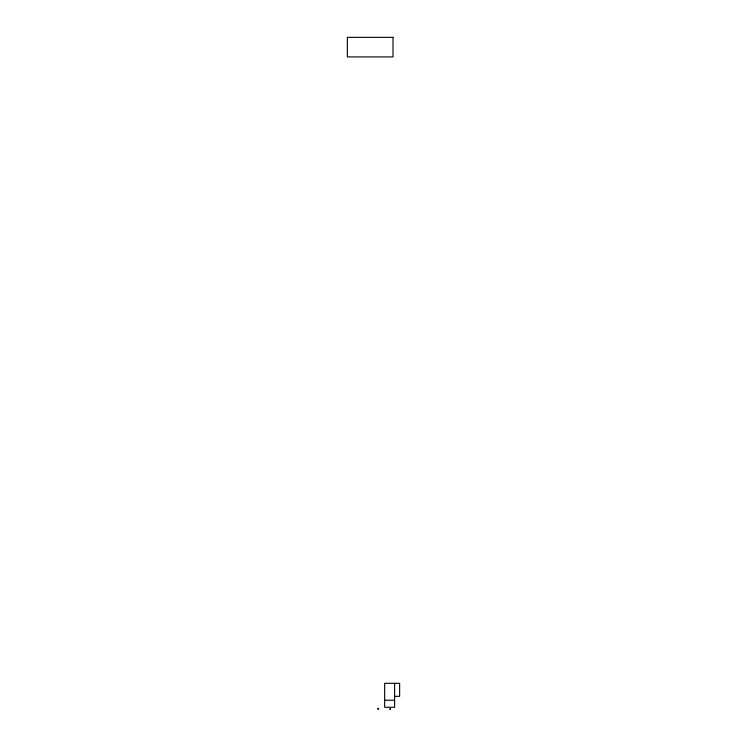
<?xml version="1.0" encoding="UTF-8"?>
<svg xmlns="http://www.w3.org/2000/svg" width="747" height="747" viewBox="0 0 747 747"><rect width="100%" height="100%" fill="white"/><g stroke="black" fill="none" stroke-linecap="round" stroke-linejoin="round"><path stroke-width="1.12" d="M389.813 708.707L390.158 709.65L390.532 708.735M394.612 696.316L399.636 696.316L399.636 683.318L384.649 683.318L384.658 707.278L394.612 707.278L394.612 683.318M384.649 700.238L394.612 700.238M377.823 708.828C378.972 710.649 379.056 707.036 377.823 708.828M393.006 37.35L347.364 37.35L347.364 56.912L393.006 56.912L393.006 37.35"/></g></svg>
